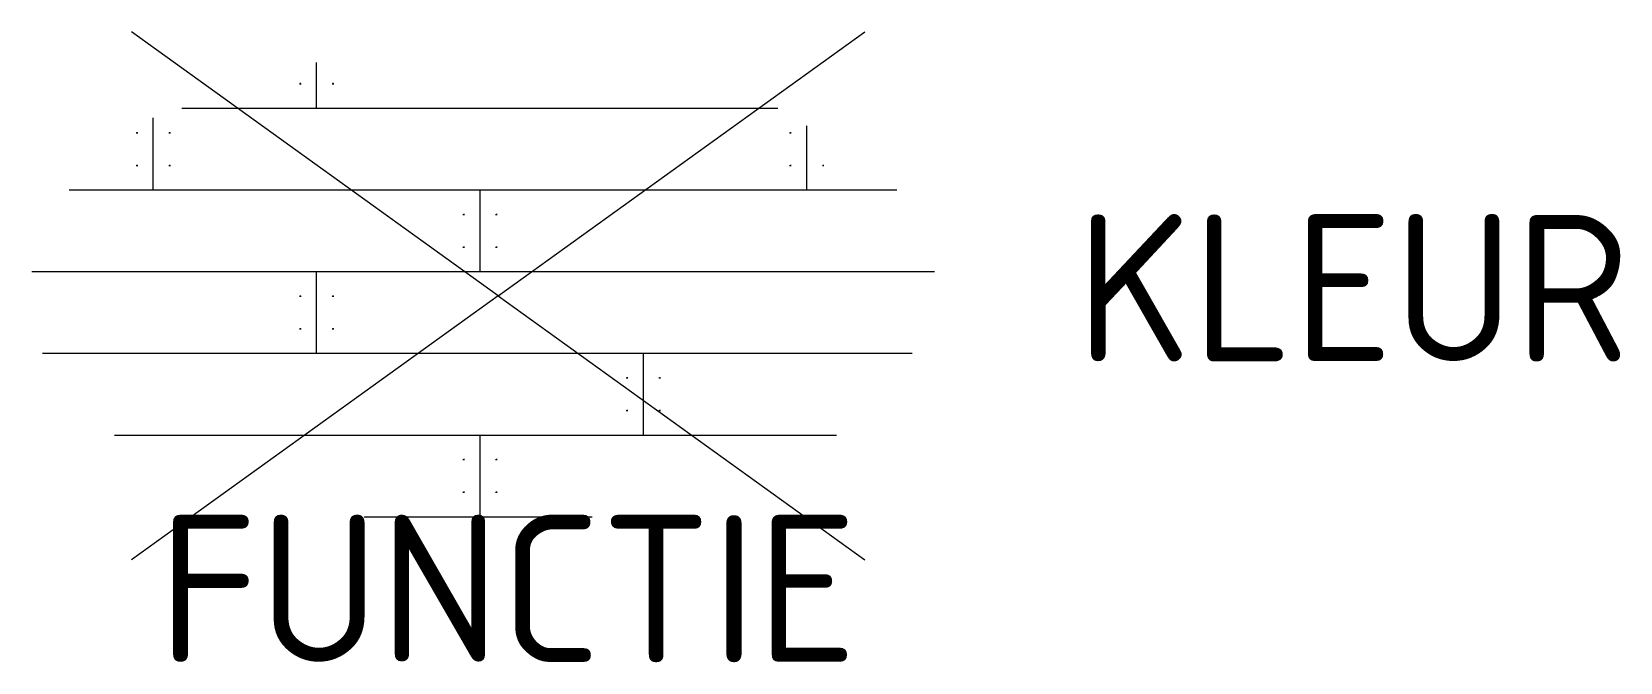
# Model space of a CAD drawing. Extents: x -5.5 to 14, y -4.6 to 3.1.
import ezdxf
from ezdxf.enums import TextEntityAlignment as Align

# ---------------------------------------------------------------- set-up
doc = ezdxf.new("R2010")
doc.units = 0
doc.styles.add('NLCS-ISO', font='NLCS-ISO.ttf')

msp = doc.modelspace()

# ---------------------------------------------------------------- linework, layer by layer
for p, q in [((0.227, -0.096), (-4.262, 3.136)), ((0.227, -0.096), (4.717, 3.136)), ((-1.995, 2.2), (-1.995, 2.761)), ((-2.205, 2.5), (-2.186, 2.5)), ((-2.195, 2.509), (-2.195, 2.491)), ((-1.805, 2.5), (-1.786, 2.5)), ((-1.795, 2.509), (-1.795, 2.491)), ((-3.645, 2.2), (3.65, 2.2)), ((-3.995, 1.2), (-3.995, 2.081)), ((4.005, 1.2), (4.005, 1.986)), ((-4.205, 1.9), (-4.186, 1.9)), ((-4.195, 1.909), (-4.195, 1.891)), ((-3.805, 1.9), (-3.786, 1.9)), ((-3.795, 1.909), (-3.795, 1.891)), ((3.795, 1.9), (3.814, 1.9)), ((3.805, 1.909), (3.805, 1.891)), ((-4.205, 1.5), (-4.186, 1.5)), ((-4.195, 1.509), (-4.195, 1.491)), ((-3.805, 1.5), (-3.786, 1.5)), ((-3.795, 1.509), (-3.795, 1.491)), ((3.795, 1.5), (3.814, 1.5)), ((3.805, 1.509), (3.805, 1.491)), ((4.195, 1.5), (4.214, 1.5)), ((4.205, 1.509), (4.205, 1.491)), ((-5.023, 1.2), (5.108, 1.2)), ((0.005, 0.2), (0.005, 1.2)), ((0.005, 0.2), (0.005, 1.2)), ((-0.205, 0.9), (-0.186, 0.9)), ((-0.195, 0.909), (-0.195, 0.891)), ((0.195, 0.9), (0.214, 0.9)), ((0.205, 0.909), (0.205, 0.891)), ((-0.205, 0.5), (-0.186, 0.5)), ((-0.195, 0.509), (-0.195, 0.491)), ((0.195, 0.5), (0.214, 0.5)), ((0.205, 0.509), (0.205, 0.491)), ((-5.482, 0.2), (5.57, 0.2)), ((-1.995, 0), (-1.995, 0.2)), ((0.227, -0.096), (-4.262, -3.329)), ((-2.205, -0.1), (-2.186, -0.1)), ((-2.195, -0.091), (-2.195, -0.109)), ((-1.995, -0.8), (-1.995, 0)), ((-1.805, -0.1), (-1.786, -0.1)), ((-1.795, -0.091), (-1.795, -0.109)), ((0.227, -0.096), (4.717, -3.329)), ((-2.205, -0.5), (-2.186, -0.5)), ((-2.195, -0.491), (-2.195, -0.509)), ((-1.805, -0.5), (-1.786, -0.5)), ((-1.795, -0.491), (-1.795, -0.509)), ((-5.35, -0.8), (5.293, -0.8)), ((2.005, -1.8), (2.005, -0.8)), ((1.795, -1.1), (1.814, -1.1)), ((1.805, -1.091), (1.805, -1.109)), ((2.195, -1.1), (2.214, -1.1)), ((2.205, -1.091), (2.205, -1.109)), ((1.795, -1.5), (1.814, -1.5)), ((1.805, -1.491), (1.805, -1.509)), ((2.195, -1.5), (2.214, -1.5)), ((2.205, -1.491), (2.205, -1.509)), ((-4.468, -1.8), (4.369, -1.8)), ((0.005, -2.8), (0.005, -1.8)), ((0.005, -2.8), (0.005, -1.8)), ((-0.205, -2.1), (-0.186, -2.1)), ((-0.195, -2.091), (-0.195, -2.109)), ((0.195, -2.1), (0.214, -2.1)), ((0.205, -2.091), (0.205, -2.109)), ((-0.205, -2.5), (-0.186, -2.5)), ((-0.195, -2.491), (-0.195, -2.509)), ((0.195, -2.5), (0.214, -2.5)), ((0.205, -2.491), (0.205, -2.509)), ((-1.413, -2.8), (1.376, -2.8))]:
    msp.add_line(p, q)

# ---------------------------------------------------------------- texts
at = {"style": 'NLCS-ISO'}
msp.add_attdef('KLEUR', text='', height=1.8, dxfattribs=at).set_placement((7.3, 0), align=Align.MIDDLE_LEFT)
at = {"style": 'NLCS-ISO', "flags": 1}
msp.add_attdef('FUNCTIE', text='', height=1.8, dxfattribs=at).set_placement((0.343, -3.681), align=Align.MIDDLE_CENTER)

doc.saveas('drawing.dxf')
